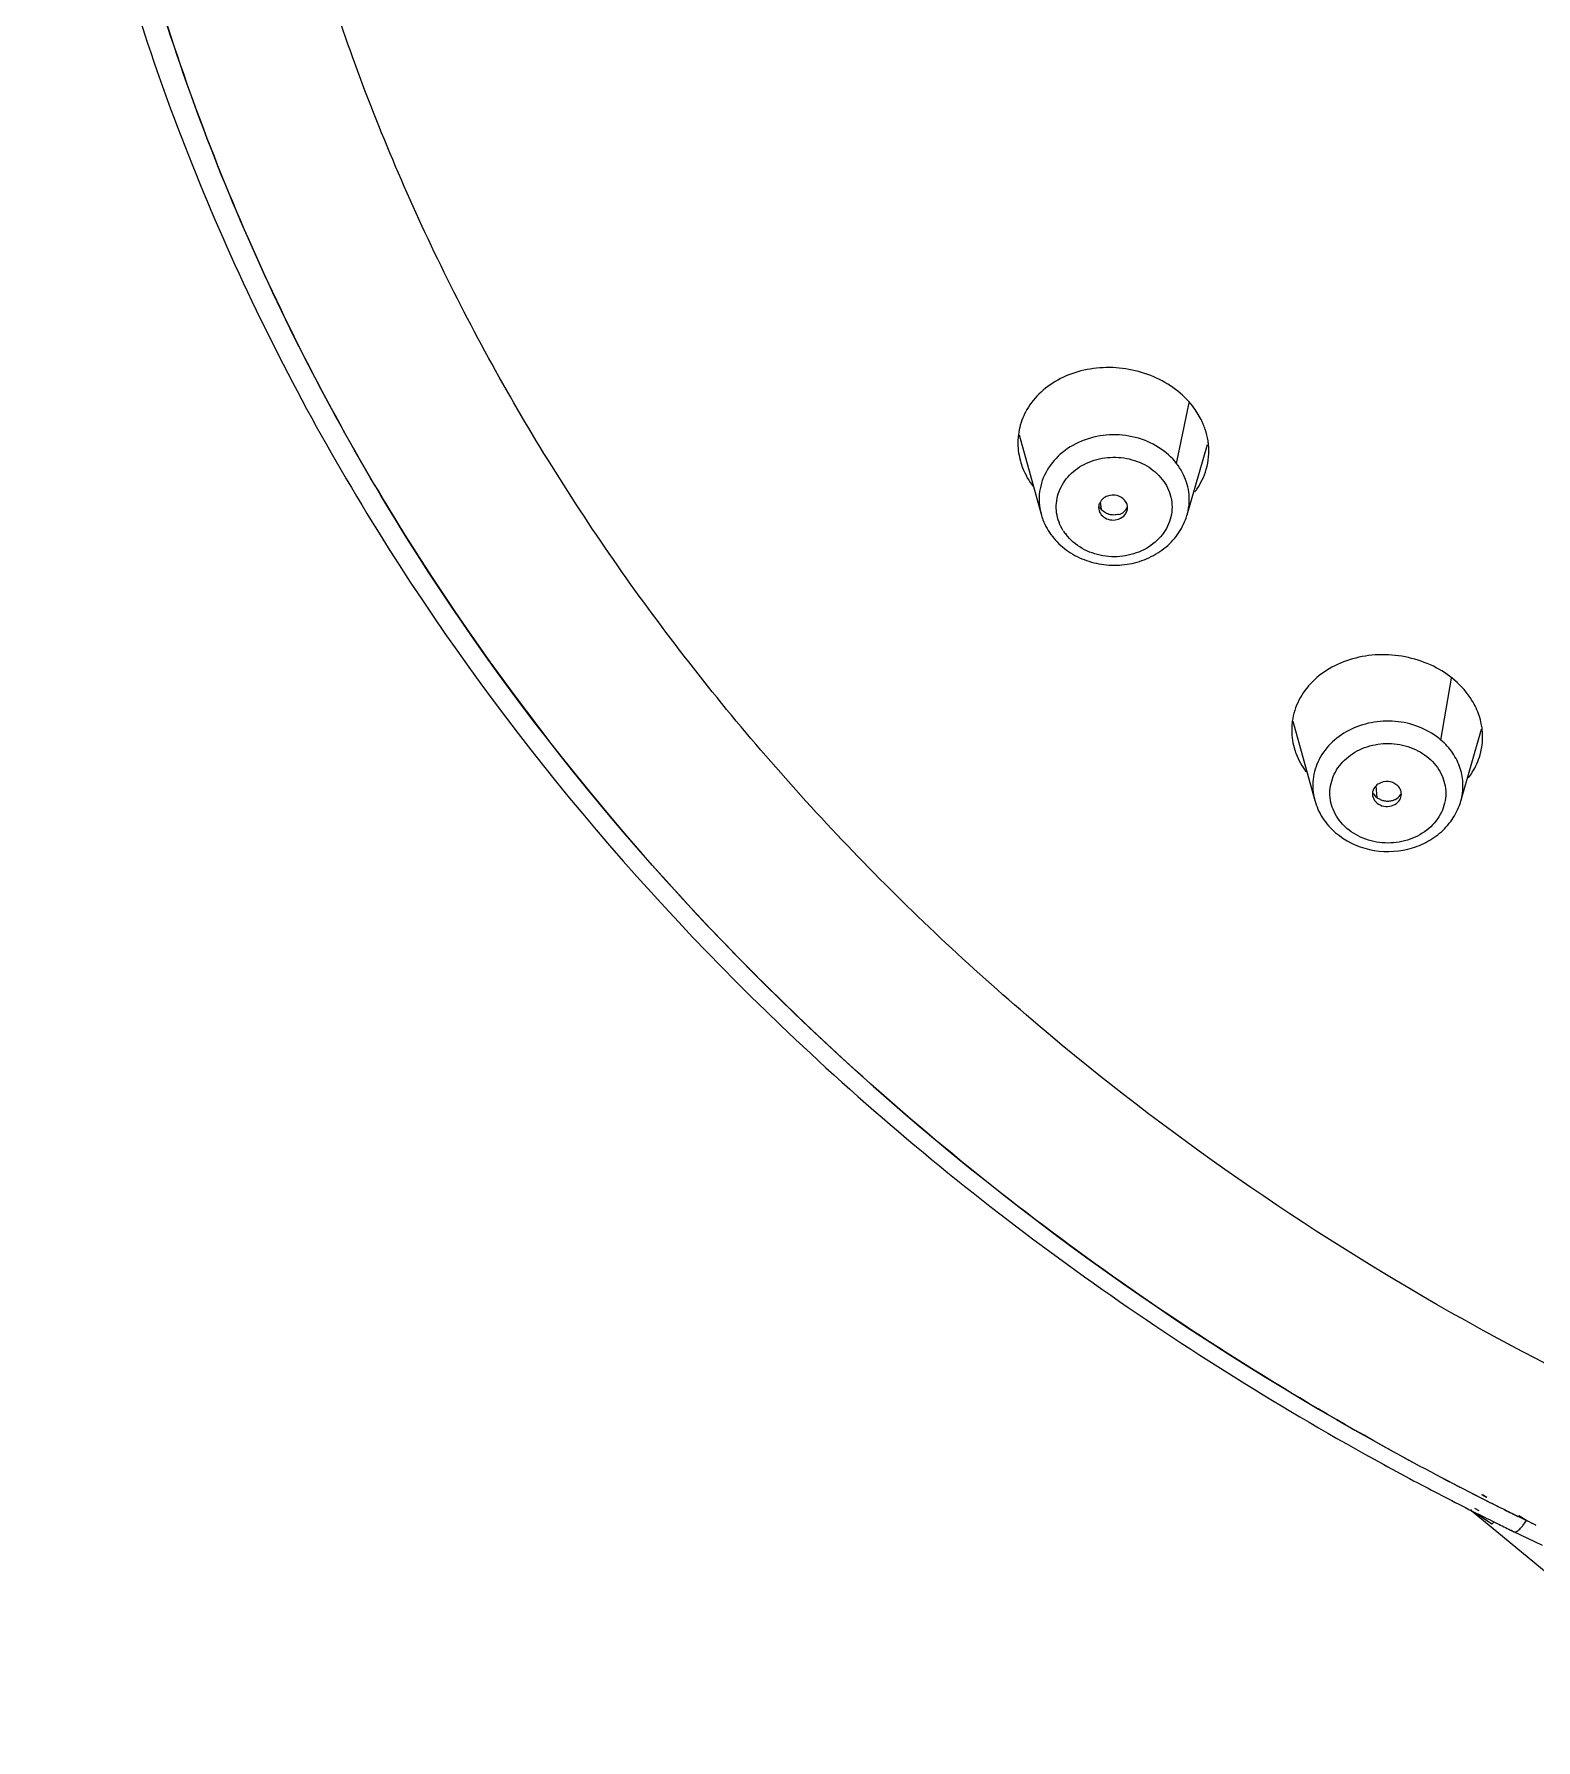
# Model space of a CAD drawing. Extents: x 881 to 2009, y 679 to 1506.
# Drawn here: x 1308.55 to 1334.5, y 1297.97 to 1327.45 of the extents above; entities that cross this region are included whole.
import ezdxf

# ---------------------------------------------------------------- set-up
doc = ezdxf.new("R2010")
doc.units = 0
doc.header["$LTSCALE"] = 10
doc.header["$MEASUREMENT"] = 0
doc.layers.add('1_1', color=7, linetype='CONTINUOUS')

msp = doc.modelspace()

# ---------------------------------------------------------------- linework, layer by layer
at = {"layer": '1_1', "color": 9, "linetype": 'Continuous'}
for p, q in [((1328.29, 1320.026), (1328.506, 1321.073)), ((1326.972, 1319.36), (1326.986, 1319.236)), ((1328.472, 1319.137), (1328.476, 1319.155)), ((1332.857, 1315.249), (1333.039, 1316.316)), ((1331.73, 1314.45), (1331.748, 1314.255)), ((1333.537, 1302.161), (1333.616, 1302.121)), ((1333.574, 1302.214), (1333.649, 1302.169)), ((1333.425, 1301.909), (1333.398, 1301.919)), ((1333.398, 1301.919), (1333.398, 1301.919)), ((1334.196, 1301.832), (1334.335, 1301.764)), ((1334.203, 1301.842), (1334.335, 1301.764))]:
    msp.add_line(p, q, dxfattribs=at)
at = {"layer": '1_1', "color": 7, "linetype": 'Continuous'}
for p, q in [((1325.569, 1320.522), (1325.95, 1319.15)), ((1328.472, 1319.137), (1328.822, 1320.355)), ((1326.943, 1319.266), (1326.943, 1319.265)), ((1330.299, 1315.572), (1330.678, 1314.204)), ((1333.2, 1314.191), (1333.558, 1315.435)), ((1331.674, 1314.317), (1331.674, 1314.316)), ((1333.537, 1302.161), (1333.535, 1302.161)), ((1333.642, 1302.163), (1333.566, 1302.207)), ((1333.398, 1301.919), (1333.398, 1301.919)), ((1338.176, 1297.973), (1333.398, 1301.919)), ((1333.399, 1301.927), (1333.478, 1301.887)), ((1333.435, 1301.979), (1333.51, 1301.934)), ((1334.196, 1301.832), (1334.194, 1301.833)), ((1334.335, 1301.764), (1334.2, 1301.842)), ((1334.058, 1301.599), (1334.118, 1301.57)), ((1334.062, 1301.604), (1334.118, 1301.57)), ((1334.611, 1301.334), (1334.117, 1301.569)), ((1334.498, 1301.686), (1334.335, 1301.764))]:
    msp.add_line(p, q, dxfattribs=at)
at = {"layer": '1_1', "color": 6, "linetype": 'Continuous'}
msp.add_line((1334.117, 1301.569), (1334.117, 1301.569), dxfattribs=at)
at = {"layer": '1_1', "color": 7, "linetype": 'Continuous'}
for centre, radius, start, end in [((1326.69, 1320.381), 1.143, 155.6241, 172.8688), ((1326.722, 1320.368), 1.177, 154.5711, 155.6624), ((1327.59, 1320.215), 1.26, 18.3908, 22.8736), ((1327.71, 1320.241), 1.137, 343.9524, 5.763), ((1326.764, 1320.395), 1.217, 194.5766, 195.5006), ((1327.692, 1320.247), 1.156, 334.1279, 343.9077), ((1327.138, 1319.262), 0.195, 154.3026, 160.3931), ((1327.258, 1319.264), 0.185, 359.6331, 8.9575), ((1327.449, 1319.432), 1.064, 339.245, 344.9689), ((1332.46, 1315.302), 1.118, 343.9719, 6.8673), ((1357, 1348.412), 51.862, 241.1932, 243.0995), ((1356.925, 1348.522), 52.198, 241.3119, 242.05), ((1357.039, 1348.736), 52.44, 242.0503, 243.2052), ((1357.155, 1348.714), 52.202, 243.1951, 243.6216), ((1338.427, 1308.696), 8.425, 233.9594, 234.4902), ((1357.128, 1348.912), 52.637, 243.3011, 243.7244), ((1357.192, 1348.789), 52.285, 243.6216, 243.9051), ((1357.159, 1348.974), 52.707, 243.7243, 244.0056), ((1343.702, 1320.822), 21.235, 243.8254, 244.3116)]:
    msp.add_arc(centre, radius, start, end, dxfattribs=at)
at = {"layer": '1_1', "color": 9, "linetype": 'Continuous'}
for centre, radius, start, end in [((1327.538, 1319.407), 0.972, 344.9407, 357.0882), ((1327.042, 1319.314), 0.839, 212.3861, 217.9226), ((1331.831, 1314.419), 0.919, 225.2227, 229.3622), ((1356.99, 1348.39), 51.838, 241.1902, 243.1005), ((1357.133, 1348.669), 52.151, 243.1964, 243.6236), ((1357.167, 1348.737), 52.228, 243.6235, 243.9075)]:
    msp.add_arc(centre, radius, start, end, dxfattribs=at)
at = {"layer": '1_1', "color": 7, "linetype": 'Continuous'}
for points, knots in [([(1308.552, 1338.942), (1308.567, 1337.143), (1308.86, 1333.531), (1310.08, 1328.214), (1312.061, 1323.07), (1315.696, 1316.506), (1322.012, 1309.13), (1328.41, 1304.624), (1331.868, 1302.732)], [0, 0, 0, 0, 0.119683, 0.240052, 0.36168, 0.485052, 0.737777, 1, 1, 1, 1]), ([(1332.01, 1302.968), (1328.58, 1304.854), (1322.241, 1309.342), (1316.001, 1316.684), (1312.428, 1323.21), (1310.493, 1328.318), (1309.317, 1333.594), (1309.051, 1337.174), (1309.049, 1338.957)], [0, 0, 0, 0, 0.26252, 0.515318, 0.638636, 0.760165, 0.880432, 1, 1, 1, 1]), ([(1328.568, 1321.015), (1328.483, 1321.125), (1328.276, 1321.324), (1327.898, 1321.541), (1327.469, 1321.669), (1327.02, 1321.699), (1326.583, 1321.629), (1326.189, 1321.462), (1325.867, 1321.209), (1325.714, 1320.989), (1325.659, 1320.873)], [0, 0, 0, 0, 0.122155, 0.249826, 0.381647, 0.513256, 0.643606, 0.768111, 0.887086, 1, 1, 1, 1]), ([(1328.751, 1320.705), (1328.74, 1320.732), (1328.689, 1320.841), (1328.624, 1320.944), (1328.568, 1321.015)], [0, 0, 0, 0, 0.246199, 1, 1, 1, 1]), ([(1325.556, 1320.523), (1325.552, 1320.487), (1325.541, 1320.342), (1325.558, 1320.195), (1325.586, 1320.089)], [0, 0, 0, 0, 0.248948, 1, 1, 1, 1]), ([(1328.841, 1320.355), (1328.839, 1320.377), (1328.828, 1320.464), (1328.807, 1320.55), (1328.786, 1320.613)], [0, 0, 0, 0, 0.248285, 1, 1, 1, 1]), ([(1325.591, 1320.07), (1325.602, 1320.03), (1325.655, 1319.871), (1325.739, 1319.723), (1325.816, 1319.623)], [0, 0, 0, 0, 0.245161, 1, 1, 1, 1]), ([(1327.397, 1319.388), (1327.364, 1319.429), (1327.264, 1319.488), (1327.149, 1319.482), (1327.097, 1319.463)], [0, 0, 0, 0, 0.488499, 1, 1, 1, 1]), ([(1328.605, 1319.536), (1328.617, 1319.552), (1328.665, 1319.618), (1328.706, 1319.688), (1328.732, 1319.742)], [0, 0, 0, 0, 0.253119, 1, 1, 1, 1]), ([(1326.943, 1319.265), (1326.943, 1319.23), (1326.966, 1319.156), (1327.052, 1319.077), (1327.168, 1319.042), (1327.251, 1319.053), (1327.289, 1319.066)], [0, 0, 0, 0, 0.229972, 0.475098, 0.735961, 1, 1, 1, 1]), ([(1327.097, 1319.463), (1327.068, 1319.453), (1327.014, 1319.422), (1326.975, 1319.374), (1326.962, 1319.347)], [0, 0, 0, 0, 0.514459, 1, 1, 1, 1]), ([(1327.289, 1319.147), (1327.262, 1319.141), (1327.206, 1319.133), (1327.119, 1319.142), (1327.046, 1319.183), (1327.002, 1319.216), (1326.986, 1319.236)], [0, 0, 0, 0, 0.251943, 0.51057, 0.767786, 1, 1, 1, 1]), ([(1327.289, 1319.147), (1327.322, 1319.154), (1327.382, 1319.184), (1327.422, 1319.237), (1327.433, 1319.266)], [0, 0, 0, 0, 0.520707, 1, 1, 1, 1]), ([(1327.289, 1319.066), (1327.332, 1319.081), (1327.391, 1319.122), (1327.435, 1319.199), (1327.443, 1319.242), (1327.443, 1319.263)], [0, 0, 0, 0, 0.517041, 0.761816, 1, 1, 1, 1]), ([(1327.441, 1319.293), (1327.439, 1319.302), (1327.432, 1319.336), (1327.414, 1319.368), (1327.397, 1319.388)], [0, 0, 0, 0, 0.246347, 1, 1, 1, 1]), ([(1325.948, 1319.156), (1325.957, 1319.121), (1326.003, 1318.983), (1326.077, 1318.854), (1326.144, 1318.767)], [0, 0, 0, 0, 0.248822, 1, 1, 1, 1]), ([(1326.144, 1318.767), (1326.213, 1318.678), (1326.381, 1318.517), (1326.689, 1318.351), (1327.034, 1318.266), (1327.391, 1318.265), (1327.736, 1318.35), (1328.044, 1318.517), (1328.292, 1318.754), (1328.405, 1318.952), (1328.444, 1319.055)], [0, 0, 0, 0, 0.122666, 0.248197, 0.375863, 0.50434, 0.631957, 0.757362, 0.879945, 1, 1, 1, 1]), ([(1333.094, 1316.281), (1332.982, 1316.377), (1332.729, 1316.541), (1332.297, 1316.691), (1331.838, 1316.74), (1331.384, 1316.684), (1330.971, 1316.527), (1330.628, 1316.276), (1330.386, 1315.952), (1330.306, 1315.699), (1330.289, 1315.574)], [0, 0, 0, 0, 0.127459, 0.259513, 0.393833, 0.525552, 0.653818, 0.774444, 0.889642, 1, 1, 1, 1]), ([(1333.463, 1315.805), (1333.442, 1315.849), (1333.346, 1316.027), (1333.209, 1316.182), (1333.094, 1316.281)], [0, 0, 0, 0, 0.243453, 1, 1, 1, 1]), ([(1333.57, 1315.436), (1333.566, 1315.467), (1333.546, 1315.594), (1333.504, 1315.717), (1333.463, 1315.805)], [0, 0, 0, 0, 0.247202, 1, 1, 1, 1]), ([(1330.289, 1315.574), (1330.284, 1315.536), (1330.271, 1315.383), (1330.29, 1315.228), (1330.321, 1315.117)], [0, 0, 0, 0, 0.248401, 1, 1, 1, 1]), ([(1330.321, 1315.117), (1330.331, 1315.081), (1330.38, 1314.933), (1330.456, 1314.796), (1330.525, 1314.701)], [0, 0, 0, 0, 0.245489, 1, 1, 1, 1]), ([(1333.333, 1314.598), (1333.356, 1314.628), (1333.441, 1314.75), (1333.504, 1314.887), (1333.535, 1314.993)], [0, 0, 0, 0, 0.255819, 1, 1, 1, 1]), ([(1331.783, 1314.494), (1331.772, 1314.488), (1331.732, 1314.46), (1331.7, 1314.418), (1331.687, 1314.384)], [0, 0, 0, 0, 0.260462, 1, 1, 1, 1]), ([(1332.096, 1314.471), (1332.054, 1314.506), (1331.945, 1314.546), (1331.831, 1314.522), (1331.783, 1314.494)], [0, 0, 0, 0, 0.496385, 1, 1, 1, 1]), ([(1332.174, 1314.315), (1332.174, 1314.344), (1332.16, 1314.405), (1332.12, 1314.452), (1332.096, 1314.471)], [0, 0, 0, 0, 0.487997, 1, 1, 1, 1]), ([(1330.676, 1314.212), (1330.705, 1314.104), (1330.799, 1313.894), (1330.951, 1313.722), (1331.038, 1313.648)], [0, 0, 0, 0, 0.4952, 1, 1, 1, 1]), ([(1331.038, 1313.648), (1331.203, 1313.506), (1331.616, 1313.306), (1332.186, 1313.313), (1332.601, 1313.468), (1332.872, 1313.653), (1333.082, 1313.897), (1333.171, 1314.091), (1333.2, 1314.191)], [0, 0, 0, 0, 0.250573, 0.506248, 0.633392, 0.758089, 0.880123, 1, 1, 1, 1]), ([(1331.674, 1314.316), (1331.674, 1314.277), (1331.702, 1314.196), (1331.805, 1314.116), (1331.936, 1314.091), (1332.025, 1314.116), (1332.063, 1314.137)], [0, 0, 0, 0, 0.229847, 0.477027, 0.739403, 1, 1, 1, 1]), ([(1331.689, 1314.333), (1331.692, 1314.325), (1331.707, 1314.296), (1331.729, 1314.271), (1331.748, 1314.255)], [0, 0, 0, 0, 0.243967, 1, 1, 1, 1]), ([(1331.985, 1314.194), (1331.964, 1314.19), (1331.921, 1314.185), (1331.857, 1314.199), (1331.8, 1314.223), (1331.763, 1314.242), (1331.748, 1314.255)], [0, 0, 0, 0, 0.25545, 0.511949, 0.764433, 1, 1, 1, 1]), ([(1332.064, 1314.218), (1332.058, 1314.215), (1332.032, 1314.205), (1332.006, 1314.198), (1331.985, 1314.194)], [0, 0, 0, 0, 0.236418, 1, 1, 1, 1]), ([(1332.063, 1314.137), (1332.096, 1314.156), (1332.152, 1314.207), (1332.174, 1314.28), (1332.174, 1314.315)], [0, 0, 0, 0, 0.516021, 1, 1, 1, 1]), ([(1332.064, 1314.218), (1332.075, 1314.223), (1332.118, 1314.246), (1332.151, 1314.287), (1332.164, 1314.321)], [0, 0, 0, 0, 0.259349, 1, 1, 1, 1]), ([(1333.739, 1301.702), (1333.741, 1301.704), (1333.748, 1301.715), (1333.757, 1301.724), (1333.765, 1301.73)], [0, 0, 0, 0, 0.202945, 1, 1, 1, 1]), ([(1334.117, 1301.569), (1334.12, 1301.568), (1334.135, 1301.564), (1334.151, 1301.569), (1334.161, 1301.574)], [0, 0, 0, 0, 0.213232, 1, 1, 1, 1]), ([(1334.19, 1301.592), (1334.195, 1301.596), (1334.218, 1301.615), (1334.239, 1301.637), (1334.254, 1301.655)], [0, 0, 0, 0, 0.216393, 1, 1, 1, 1]), ([(1334.254, 1301.655), (1334.261, 1301.663), (1334.29, 1301.698), (1334.316, 1301.735), (1334.335, 1301.765)], [0, 0, 0, 0, 0.22862, 1, 1, 1, 1])]:
    msp.add_open_spline(points, degree=3, knots=knots, dxfattribs=at)
at = {"layer": '1_1', "color": 9, "linetype": 'Continuous'}
for points, knots in [([(1405.607, 1338.909), (1405.608, 1337.592), (1405.46, 1334.953), (1404.787, 1331.036), (1403.669, 1327.195), (1402.118, 1323.469), (1400.15, 1319.893), (1397.783, 1316.502), (1395.041, 1313.328), (1390.893, 1309.401), (1384.896, 1305.196), (1376.771, 1301.488), (1367.967, 1299.209), (1358.818, 1298.443), (1349.668, 1299.218), (1340.859, 1301.505), (1332.727, 1305.22), (1326.722, 1309.43), (1322.566, 1313.361), (1319.817, 1316.538), (1317.443, 1319.931), (1315.467, 1323.508), (1313.908, 1327.236), (1312.782, 1331.077), (1312.1, 1334.994), (1311.946, 1337.635), (1311.945, 1338.951)], [0, 0, 0, 0, 0.02886, 0.057821, 0.086962, 0.116375, 0.146131, 0.176287, 0.206881, 0.237936, 0.30135, 0.366425, 0.432753, 0.499756, 0.566777, 0.633154, 0.698306, 0.761811, 0.792913, 0.823555, 0.853754, 0.883548, 0.912994, 0.942159, 0.971134, 1, 1, 1, 1]), ([(1309.05, 1338.733), (1309.063, 1336.96), (1309.348, 1333.399), (1310.543, 1328.155), (1312.489, 1323.08), (1316.066, 1316.599), (1322.288, 1309.306), (1328.597, 1304.845), (1332.009, 1302.968)], [0, 0, 0, 0, 0.119558, 0.239816, 0.361363, 0.484695, 0.737502, 1, 1, 1, 1]), ([(1328.29, 1320.026), (1328.205, 1320.136), (1327.986, 1320.329), (1327.579, 1320.499), (1327.131, 1320.542), (1326.692, 1320.454), (1326.311, 1320.242), (1326.034, 1319.928), (1325.897, 1319.547), (1325.914, 1319.28), (1325.948, 1319.156)], [0, 0, 0, 0, 0.124039, 0.254014, 0.387216, 0.519622, 0.647537, 0.769094, 0.88533, 1, 1, 1, 1]), ([(1326.333, 1318.864), (1326.274, 1318.958), (1326.193, 1319.17), (1326.223, 1319.511), (1326.399, 1319.813), (1326.688, 1320.033), (1327.048, 1320.144), (1327.429, 1320.135), (1327.781, 1320.006), (1327.97, 1319.845), (1328.043, 1319.752)], [0, 0, 0, 0, 0.117269, 0.23256, 0.351582, 0.477481, 0.609436, 0.743559, 0.874944, 1, 1, 1, 1]), ([(1328.509, 1319.358), (1328.514, 1319.475), (1328.481, 1319.717), (1328.364, 1319.931), (1328.29, 1320.026)], [0, 0, 0, 0, 0.492982, 1, 1, 1, 1]), ([(1328.043, 1319.752), (1328.113, 1319.662), (1328.218, 1319.451), (1328.218, 1319.098), (1328.059, 1318.776), (1327.773, 1318.537), (1327.408, 1318.41), (1327.016, 1318.41), (1326.651, 1318.537), (1326.454, 1318.702), (1326.38, 1318.798)], [0, 0, 0, 0, 0.118411, 0.233748, 0.351982, 0.477063, 0.608678, 0.742956, 0.874697, 1, 1, 1, 1]), ([(1332.857, 1315.249), (1332.756, 1315.336), (1332.521, 1315.479), (1332.12, 1315.585), (1331.702, 1315.577), (1331.306, 1315.457), (1330.973, 1315.235), (1330.736, 1314.93), (1330.625, 1314.573), (1330.645, 1314.327), (1330.676, 1314.211)], [0, 0, 0, 0, 0.127201, 0.25892, 0.392115, 0.523251, 0.649493, 0.76978, 0.885469, 1, 1, 1, 1]), ([(1331.184, 1313.767), (1331.103, 1313.847), (1330.971, 1314.038), (1330.915, 1314.379), (1331.014, 1314.711), (1331.249, 1314.981), (1331.578, 1315.154), (1331.957, 1315.21), (1332.332, 1315.142), (1332.554, 1315.016), (1332.647, 1314.937)], [0, 0, 0, 0, 0.120514, 0.236234, 0.352717, 0.474851, 0.604007, 0.737708, 0.871242, 1, 1, 1, 1]), ([(1333.2, 1314.193), (1333.227, 1314.284), (1333.252, 1314.477), (1333.203, 1314.766), (1333.07, 1315.034), (1332.934, 1315.183), (1332.857, 1315.249)], [0, 0, 0, 0, 0.244534, 0.489447, 0.740217, 1, 1, 1, 1]), ([(1332.647, 1314.937), (1332.736, 1314.86), (1332.885, 1314.674), (1332.967, 1314.329), (1332.885, 1313.983), (1332.657, 1313.698), (1332.326, 1313.512), (1331.94, 1313.448), (1331.555, 1313.512), (1331.327, 1313.641), (1331.233, 1313.722)], [0, 0, 0, 0, 0.121627, 0.237778, 0.35386, 0.475279, 0.603929, 0.737503, 0.871144, 1, 1, 1, 1])]:
    msp.add_open_spline(points, degree=3, knots=knots, dxfattribs=at)
at = {"layer": '1_1', "color": 7, "linetype": 'Continuous'}
for points in [[(1326.954, 1319.328), (1326.947, 1319.308), (1326.943, 1319.287), (1326.943, 1319.266)], [(1326.962, 1319.275), (1326.968, 1319.261), (1326.976, 1319.248), (1326.986, 1319.236)], [(1331.687, 1314.384), (1331.679, 1314.363), (1331.674, 1314.34), (1331.674, 1314.317)], [(1333.739, 1301.702), (1333.668, 1301.744), (1333.6, 1301.79), (1333.533, 1301.838)], [(1334.161, 1301.574), (1334.171, 1301.579), (1334.181, 1301.585), (1334.19, 1301.592)]]:
    msp.add_open_spline(points, degree=3, dxfattribs=at)
at = {"layer": '1_1', "color": 9, "linetype": 'Continuous'}
msp.add_open_spline([(1333.398, 1301.919), (1333.387, 1301.928), (1333.379, 1301.941), (1333.375, 1301.954)], degree=3, dxfattribs=at)
at = {"layer": '1_1', "color": 6, "linetype": 'Continuous'}
msp.add_open_spline([(1334.108, 1301.575), (1334.109, 1301.574), (1334.112, 1301.572), (1334.115, 1301.57), (1334.117, 1301.569)], degree=3, knots=[0, 0, 0, 0, 0.506298, 1, 1, 1, 1], dxfattribs=at)

doc.saveas('drawing.dxf')
